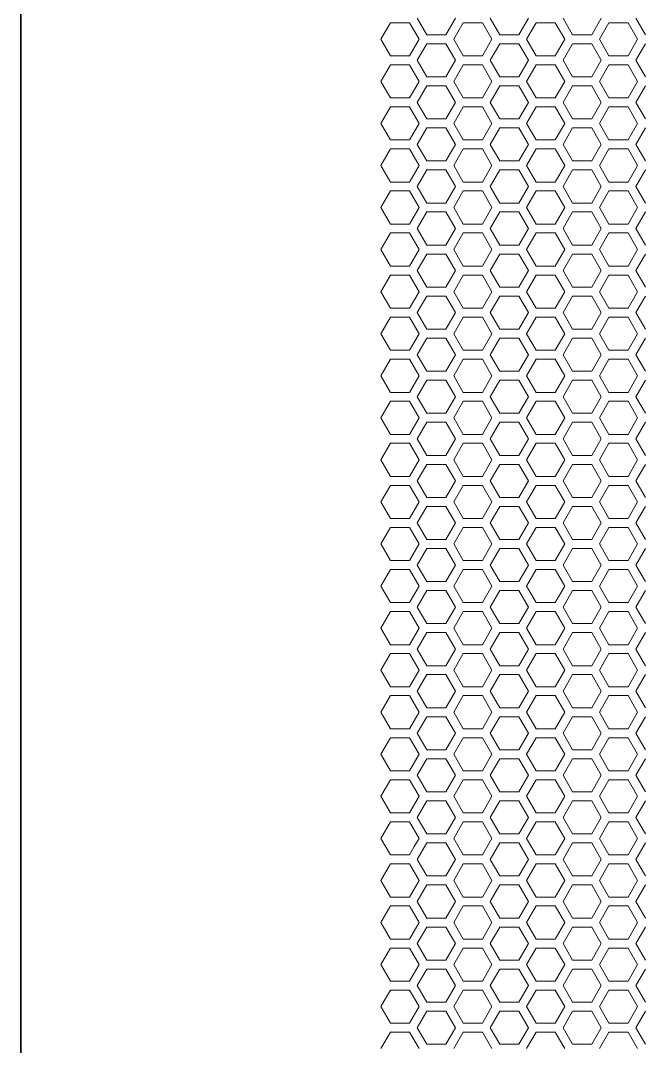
# Model space of a CAD drawing. Header units: millimetres. Extents: x 0 to 140, y -17 to 195.
# Drawn here: x 0 to 8.84, y 151.4 to 166.01 of the extents above; entities that cross this region are included whole.
import ezdxf

# ---------------------------------------------------------------- set-up
doc = ezdxf.new("R2010")
doc.units = ezdxf.units.MM
doc.layers.add('4203-42785_1_0', color=7, linetype='Continuous')

# ---------------------------------------------------------------- blocks, each defined once
blk = doc.blocks.new('a')
at = {"layer": '4203-42785_1_0', "color": 0, "linetype": 'ByBlock', "lineweight": 9}
for p, q in [((1506.926, 474.192), (1506.819, 474.008)), ((1507.14, 474.192), (1506.926, 474.192)), ((1507.246, 474.008), (1507.14, 474.192)), ((1507.226, 474.242), (1507.333, 474.058)), ((1507.546, 474.058), (1507.653, 474.242)), ((1507.739, 474.192), (1507.633, 474.008)), ((1507.953, 474.192), (1507.739, 474.192)), ((1508.06, 474.008), (1507.953, 474.192)), ((1508.039, 474.242), (1508.146, 474.058)), ((1508.36, 474.058), (1508.466, 474.242)), ((1508.553, 474.192), (1508.446, 474.008)), ((1508.766, 474.192), (1508.553, 474.192)), ((1508.873, 474.008), (1508.766, 474.192)), ((1508.853, 474.242), (1508.959, 474.058)), ((1509.173, 474.058), (1509.28, 474.242)), ((1509.366, 474.192), (1509.259, 474.008)), ((1509.579, 474.192), (1509.366, 474.192)), ((1509.686, 474.008), (1509.579, 474.192)), ((1509.666, 474.242), (1509.773, 474.058)), ((1506.819, 474.008), (1506.926, 473.823)), ((1507.14, 473.823), (1507.246, 474.008)), ((1507.333, 474.058), (1507.546, 474.058)), ((1507.633, 474.008), (1507.739, 473.823)), ((1507.953, 473.823), (1508.06, 474.008)), ((1508.146, 474.058), (1508.36, 474.058)), ((1508.446, 474.008), (1508.553, 473.823)), ((1508.766, 473.823), (1508.873, 474.008)), ((1508.959, 474.058), (1509.173, 474.058)), ((1509.259, 474.008), (1509.366, 473.823)), ((1509.579, 473.823), (1509.686, 474.008)), ((1507.333, 473.958), (1507.226, 473.773)), ((1507.546, 473.958), (1507.333, 473.958)), ((1507.653, 473.773), (1507.546, 473.958)), ((1508.146, 473.958), (1508.039, 473.773)), ((1508.36, 473.958), (1508.146, 473.958)), ((1508.466, 473.773), (1508.36, 473.958)), ((1508.959, 473.958), (1508.853, 473.773)), ((1509.173, 473.958), (1508.959, 473.958)), ((1509.28, 473.773), (1509.173, 473.958)), ((1509.773, 473.958), (1509.666, 473.773)), ((1506.926, 473.823), (1507.14, 473.823)), ((1507.226, 473.773), (1507.333, 473.588)), ((1507.546, 473.588), (1507.653, 473.773)), ((1507.739, 473.823), (1507.953, 473.823)), ((1508.039, 473.773), (1508.146, 473.588)), ((1508.36, 473.588), (1508.466, 473.773)), ((1508.553, 473.823), (1508.766, 473.823)), ((1508.853, 473.773), (1508.959, 473.588)), ((1509.173, 473.588), (1509.28, 473.773)), ((1509.366, 473.823), (1509.579, 473.823)), ((1509.666, 473.773), (1509.773, 473.588)), ((1506.926, 473.723), (1506.819, 473.538)), ((1507.14, 473.723), (1506.926, 473.723)), ((1507.246, 473.538), (1507.14, 473.723)), ((1507.739, 473.723), (1507.633, 473.538)), ((1507.953, 473.723), (1507.739, 473.723)), ((1508.06, 473.538), (1507.953, 473.723)), ((1508.553, 473.723), (1508.446, 473.538)), ((1508.766, 473.723), (1508.553, 473.723)), ((1508.873, 473.538), (1508.766, 473.723)), ((1509.366, 473.723), (1509.259, 473.538)), ((1509.579, 473.723), (1509.366, 473.723)), ((1509.686, 473.538), (1509.579, 473.723)), ((1506.819, 473.538), (1506.926, 473.353)), ((1507.14, 473.353), (1507.246, 473.538)), ((1507.333, 473.588), (1507.546, 473.588)), ((1507.633, 473.538), (1507.739, 473.353)), ((1507.953, 473.353), (1508.06, 473.538)), ((1508.146, 473.588), (1508.36, 473.588)), ((1508.446, 473.538), (1508.553, 473.353)), ((1508.766, 473.353), (1508.873, 473.538)), ((1508.959, 473.588), (1509.173, 473.588)), ((1509.259, 473.538), (1509.366, 473.353)), ((1509.579, 473.353), (1509.686, 473.538)), ((1507.333, 473.488), (1507.226, 473.303)), ((1507.546, 473.488), (1507.333, 473.488)), ((1507.653, 473.303), (1507.546, 473.488)), ((1508.146, 473.488), (1508.039, 473.303)), ((1508.36, 473.488), (1508.146, 473.488)), ((1508.466, 473.303), (1508.36, 473.488)), ((1508.959, 473.488), (1508.853, 473.303)), ((1509.173, 473.488), (1508.959, 473.488)), ((1509.28, 473.303), (1509.173, 473.488)), ((1509.773, 473.488), (1509.666, 473.303)), ((1506.926, 473.353), (1507.14, 473.353)), ((1507.226, 473.303), (1507.333, 473.118)), ((1507.546, 473.118), (1507.653, 473.303)), ((1507.739, 473.353), (1507.953, 473.353)), ((1508.039, 473.303), (1508.146, 473.118)), ((1508.36, 473.118), (1508.466, 473.303)), ((1508.553, 473.353), (1508.766, 473.353)), ((1508.853, 473.303), (1508.959, 473.118)), ((1509.173, 473.118), (1509.28, 473.303)), ((1509.366, 473.353), (1509.579, 473.353)), ((1509.666, 473.303), (1509.773, 473.118)), ((1506.926, 473.253), (1506.819, 473.069)), ((1507.14, 473.253), (1506.926, 473.253)), ((1507.246, 473.069), (1507.14, 473.253)), ((1507.739, 473.253), (1507.633, 473.069)), ((1507.953, 473.253), (1507.739, 473.253)), ((1508.06, 473.069), (1507.953, 473.253)), ((1508.553, 473.253), (1508.446, 473.069)), ((1508.766, 473.253), (1508.553, 473.253)), ((1508.873, 473.069), (1508.766, 473.253)), ((1509.366, 473.253), (1509.259, 473.069)), ((1509.579, 473.253), (1509.366, 473.253)), ((1509.686, 473.069), (1509.579, 473.253)), ((1506.819, 473.069), (1506.926, 472.884)), ((1507.14, 472.884), (1507.246, 473.069)), ((1507.333, 473.118), (1507.546, 473.118)), ((1507.633, 473.069), (1507.739, 472.884)), ((1507.953, 472.884), (1508.06, 473.069)), ((1508.146, 473.118), (1508.36, 473.118)), ((1508.446, 473.069), (1508.553, 472.884)), ((1508.766, 472.884), (1508.873, 473.069)), ((1508.959, 473.118), (1509.173, 473.118)), ((1509.259, 473.069), (1509.366, 472.884)), ((1509.579, 472.884), (1509.686, 473.069)), ((1507.333, 473.019), (1507.226, 472.834)), ((1507.546, 473.019), (1507.333, 473.019)), ((1507.653, 472.834), (1507.546, 473.019)), ((1508.146, 473.019), (1508.039, 472.834)), ((1508.36, 473.019), (1508.146, 473.019)), ((1508.466, 472.834), (1508.36, 473.019)), ((1508.959, 473.019), (1508.853, 472.834)), ((1509.173, 473.019), (1508.959, 473.019)), ((1509.28, 472.834), (1509.173, 473.019)), ((1509.773, 473.019), (1509.666, 472.834)), ((1506.926, 472.884), (1507.14, 472.884)), ((1507.226, 472.834), (1507.333, 472.649)), ((1507.546, 472.649), (1507.653, 472.834)), ((1507.739, 472.884), (1507.953, 472.884)), ((1508.039, 472.834), (1508.146, 472.649)), ((1508.36, 472.649), (1508.466, 472.834)), ((1508.553, 472.884), (1508.766, 472.884)), ((1508.853, 472.834), (1508.959, 472.649)), ((1509.173, 472.649), (1509.28, 472.834)), ((1509.366, 472.884), (1509.579, 472.884)), ((1509.666, 472.834), (1509.773, 472.649)), ((1506.926, 472.784), (1506.819, 472.599)), ((1507.14, 472.784), (1506.926, 472.784)), ((1507.246, 472.599), (1507.14, 472.784)), ((1507.739, 472.784), (1507.633, 472.599)), ((1507.953, 472.784), (1507.739, 472.784)), ((1508.06, 472.599), (1507.953, 472.784)), ((1508.553, 472.784), (1508.446, 472.599)), ((1508.766, 472.784), (1508.553, 472.784)), ((1508.873, 472.599), (1508.766, 472.784)), ((1509.366, 472.784), (1509.259, 472.599)), ((1509.579, 472.784), (1509.366, 472.784)), ((1509.686, 472.599), (1509.579, 472.784)), ((1506.819, 472.599), (1506.926, 472.414)), ((1507.14, 472.414), (1507.246, 472.599)), ((1507.333, 472.649), (1507.546, 472.649)), ((1507.633, 472.599), (1507.739, 472.414)), ((1507.953, 472.414), (1508.06, 472.599)), ((1508.146, 472.649), (1508.36, 472.649)), ((1508.446, 472.599), (1508.553, 472.414)), ((1508.766, 472.414), (1508.873, 472.599)), ((1508.959, 472.649), (1509.173, 472.649)), ((1509.259, 472.599), (1509.366, 472.414)), ((1509.579, 472.414), (1509.686, 472.599)), ((1507.333, 472.549), (1507.226, 472.364)), ((1507.546, 472.549), (1507.333, 472.549)), ((1507.653, 472.364), (1507.546, 472.549)), ((1508.146, 472.549), (1508.039, 472.364)), ((1508.36, 472.549), (1508.146, 472.549)), ((1508.466, 472.364), (1508.36, 472.549)), ((1508.959, 472.549), (1508.853, 472.364)), ((1509.173, 472.549), (1508.959, 472.549)), ((1509.28, 472.364), (1509.173, 472.549)), ((1509.773, 472.549), (1509.666, 472.364)), ((1506.926, 472.414), (1507.14, 472.414)), ((1507.226, 472.364), (1507.333, 472.179)), ((1507.546, 472.179), (1507.653, 472.364)), ((1507.739, 472.414), (1507.953, 472.414)), ((1508.039, 472.364), (1508.146, 472.179)), ((1508.36, 472.179), (1508.466, 472.364)), ((1508.553, 472.414), (1508.766, 472.414)), ((1508.853, 472.364), (1508.959, 472.179)), ((1509.173, 472.179), (1509.28, 472.364)), ((1509.366, 472.414), (1509.579, 472.414)), ((1509.666, 472.364), (1509.773, 472.179)), ((1506.926, 472.314), (1506.819, 472.129)), ((1507.14, 472.314), (1506.926, 472.314)), ((1507.246, 472.129), (1507.14, 472.314)), ((1507.739, 472.314), (1507.633, 472.129)), ((1507.953, 472.314), (1507.739, 472.314)), ((1508.06, 472.129), (1507.953, 472.314)), ((1508.553, 472.314), (1508.446, 472.129)), ((1508.766, 472.314), (1508.553, 472.314)), ((1508.873, 472.129), (1508.766, 472.314)), ((1509.366, 472.314), (1509.259, 472.129)), ((1509.579, 472.314), (1509.366, 472.314)), ((1509.686, 472.129), (1509.579, 472.314)), ((1507.333, 472.179), (1507.546, 472.179)), ((1508.146, 472.179), (1508.36, 472.179)), ((1508.959, 472.179), (1509.173, 472.179)), ((1506.819, 472.129), (1506.926, 471.945)), ((1507.14, 471.945), (1507.246, 472.129)), ((1507.333, 472.08), (1507.226, 471.895)), ((1507.546, 472.08), (1507.333, 472.08)), ((1507.653, 471.895), (1507.546, 472.08)), ((1507.633, 472.129), (1507.739, 471.945)), ((1507.953, 471.945), (1508.06, 472.129)), ((1508.146, 472.08), (1508.039, 471.895)), ((1508.36, 472.08), (1508.146, 472.08)), ((1508.466, 471.895), (1508.36, 472.08)), ((1508.446, 472.129), (1508.553, 471.945)), ((1508.766, 471.945), (1508.873, 472.129)), ((1508.959, 472.08), (1508.853, 471.895)), ((1509.173, 472.08), (1508.959, 472.08)), ((1509.28, 471.895), (1509.173, 472.08)), ((1509.259, 472.129), (1509.366, 471.945)), ((1509.579, 471.945), (1509.686, 472.129)), ((1509.773, 472.08), (1509.666, 471.895)), ((1506.926, 471.945), (1507.14, 471.945)), ((1507.739, 471.945), (1507.953, 471.945)), ((1508.553, 471.945), (1508.766, 471.945)), ((1509.366, 471.945), (1509.579, 471.945)), ((1506.926, 471.845), (1506.819, 471.66)), ((1507.14, 471.845), (1506.926, 471.845)), ((1507.246, 471.66), (1507.14, 471.845)), ((1507.226, 471.895), (1507.333, 471.71)), ((1507.546, 471.71), (1507.653, 471.895)), ((1507.739, 471.845), (1507.633, 471.66)), ((1507.953, 471.845), (1507.739, 471.845)), ((1508.06, 471.66), (1507.953, 471.845)), ((1508.039, 471.895), (1508.146, 471.71)), ((1508.36, 471.71), (1508.466, 471.895)), ((1508.553, 471.845), (1508.446, 471.66)), ((1508.766, 471.845), (1508.553, 471.845)), ((1508.873, 471.66), (1508.766, 471.845)), ((1508.853, 471.895), (1508.959, 471.71)), ((1509.173, 471.71), (1509.28, 471.895)), ((1509.366, 471.845), (1509.259, 471.66)), ((1509.579, 471.845), (1509.366, 471.845)), ((1509.686, 471.66), (1509.579, 471.845)), ((1509.666, 471.895), (1509.773, 471.71)), ((1507.333, 471.71), (1507.546, 471.71)), ((1508.146, 471.71), (1508.36, 471.71)), ((1508.959, 471.71), (1509.173, 471.71)), ((1506.819, 471.66), (1506.926, 471.475)), ((1507.14, 471.475), (1507.246, 471.66)), ((1507.333, 471.61), (1507.226, 471.425)), ((1507.546, 471.61), (1507.333, 471.61)), ((1507.653, 471.425), (1507.546, 471.61)), ((1507.633, 471.66), (1507.739, 471.475)), ((1507.953, 471.475), (1508.06, 471.66)), ((1508.146, 471.61), (1508.039, 471.425)), ((1508.36, 471.61), (1508.146, 471.61)), ((1508.466, 471.425), (1508.36, 471.61)), ((1508.446, 471.66), (1508.553, 471.475)), ((1508.766, 471.475), (1508.873, 471.66)), ((1508.959, 471.61), (1508.853, 471.425)), ((1509.173, 471.61), (1508.959, 471.61)), ((1509.28, 471.425), (1509.173, 471.61)), ((1509.259, 471.66), (1509.366, 471.475)), ((1509.579, 471.475), (1509.686, 471.66)), ((1509.773, 471.61), (1509.666, 471.425)), ((1506.926, 471.475), (1507.14, 471.475)), ((1507.739, 471.475), (1507.953, 471.475)), ((1508.553, 471.475), (1508.766, 471.475)), ((1509.366, 471.475), (1509.579, 471.475)), ((1506.926, 471.375), (1506.819, 471.19)), ((1507.14, 471.375), (1506.926, 471.375)), ((1507.246, 471.19), (1507.14, 471.375)), ((1507.226, 471.425), (1507.333, 471.24)), ((1507.546, 471.24), (1507.653, 471.425)), ((1507.739, 471.375), (1507.633, 471.19)), ((1507.953, 471.375), (1507.739, 471.375)), ((1508.06, 471.19), (1507.953, 471.375)), ((1508.039, 471.425), (1508.146, 471.24)), ((1508.36, 471.24), (1508.466, 471.425)), ((1508.553, 471.375), (1508.446, 471.19)), ((1508.766, 471.375), (1508.553, 471.375)), ((1508.873, 471.19), (1508.766, 471.375)), ((1508.853, 471.425), (1508.959, 471.24)), ((1509.173, 471.24), (1509.28, 471.425)), ((1509.366, 471.375), (1509.259, 471.19)), ((1509.579, 471.375), (1509.366, 471.375)), ((1509.686, 471.19), (1509.579, 471.375)), ((1509.666, 471.425), (1509.773, 471.24)), ((1507.333, 471.24), (1507.546, 471.24)), ((1508.146, 471.24), (1508.36, 471.24)), ((1508.959, 471.24), (1509.173, 471.24)), ((1506.819, 471.19), (1506.926, 471.005)), ((1507.14, 471.005), (1507.246, 471.19)), ((1507.333, 471.14), (1507.226, 470.956)), ((1507.546, 471.14), (1507.333, 471.14)), ((1507.653, 470.956), (1507.546, 471.14)), ((1507.633, 471.19), (1507.739, 471.005)), ((1507.953, 471.005), (1508.06, 471.19)), ((1508.146, 471.14), (1508.039, 470.956)), ((1508.36, 471.14), (1508.146, 471.14)), ((1508.466, 470.956), (1508.36, 471.14)), ((1508.446, 471.19), (1508.553, 471.005)), ((1508.766, 471.005), (1508.873, 471.19)), ((1508.959, 471.14), (1508.853, 470.956)), ((1509.173, 471.14), (1508.959, 471.14)), ((1509.28, 470.956), (1509.173, 471.14)), ((1509.259, 471.19), (1509.366, 471.005)), ((1509.579, 471.005), (1509.686, 471.19)), ((1509.773, 471.14), (1509.666, 470.956)), ((1506.926, 471.005), (1507.14, 471.005)), ((1507.739, 471.005), (1507.953, 471.005)), ((1508.553, 471.005), (1508.766, 471.005)), ((1509.366, 471.005), (1509.579, 471.005)), ((1506.926, 470.906), (1506.819, 470.721)), ((1507.14, 470.906), (1506.926, 470.906)), ((1507.246, 470.721), (1507.14, 470.906)), ((1507.226, 470.956), (1507.333, 470.771)), ((1507.546, 470.771), (1507.653, 470.956)), ((1507.739, 470.906), (1507.633, 470.721)), ((1507.953, 470.906), (1507.739, 470.906)), ((1508.06, 470.721), (1507.953, 470.906)), ((1508.039, 470.956), (1508.146, 470.771)), ((1508.36, 470.771), (1508.466, 470.956)), ((1508.553, 470.906), (1508.446, 470.721)), ((1508.766, 470.906), (1508.553, 470.906)), ((1508.873, 470.721), (1508.766, 470.906)), ((1508.853, 470.956), (1508.959, 470.771)), ((1509.173, 470.771), (1509.28, 470.956)), ((1509.366, 470.906), (1509.259, 470.721)), ((1509.579, 470.906), (1509.366, 470.906)), ((1509.686, 470.721), (1509.579, 470.906)), ((1509.666, 470.956), (1509.773, 470.771)), ((1507.333, 470.771), (1507.546, 470.771)), ((1508.146, 470.771), (1508.36, 470.771)), ((1508.959, 470.771), (1509.173, 470.771)), ((1506.819, 470.721), (1506.926, 470.536)), ((1507.14, 470.536), (1507.246, 470.721)), ((1507.333, 470.671), (1507.226, 470.486)), ((1507.546, 470.671), (1507.333, 470.671)), ((1507.653, 470.486), (1507.546, 470.671)), ((1507.633, 470.721), (1507.739, 470.536)), ((1507.953, 470.536), (1508.06, 470.721)), ((1508.146, 470.671), (1508.039, 470.486)), ((1508.36, 470.671), (1508.146, 470.671)), ((1508.466, 470.486), (1508.36, 470.671)), ((1508.446, 470.721), (1508.553, 470.536)), ((1508.766, 470.536), (1508.873, 470.721)), ((1508.959, 470.671), (1508.853, 470.486)), ((1509.173, 470.671), (1508.959, 470.671)), ((1509.28, 470.486), (1509.173, 470.671)), ((1509.259, 470.721), (1509.366, 470.536)), ((1509.579, 470.536), (1509.686, 470.721)), ((1509.773, 470.671), (1509.666, 470.486)), ((1506.926, 470.536), (1507.14, 470.536)), ((1507.739, 470.536), (1507.953, 470.536)), ((1508.553, 470.536), (1508.766, 470.536)), ((1509.366, 470.536), (1509.579, 470.536)), ((1506.926, 470.436), (1506.819, 470.251)), ((1507.14, 470.436), (1506.926, 470.436)), ((1507.246, 470.251), (1507.14, 470.436)), ((1507.226, 470.486), (1507.333, 470.301)), ((1507.546, 470.301), (1507.653, 470.486)), ((1507.739, 470.436), (1507.633, 470.251)), ((1507.953, 470.436), (1507.739, 470.436)), ((1508.06, 470.251), (1507.953, 470.436)), ((1508.039, 470.486), (1508.146, 470.301)), ((1508.36, 470.301), (1508.466, 470.486)), ((1508.553, 470.436), (1508.446, 470.251)), ((1508.766, 470.436), (1508.553, 470.436)), ((1508.873, 470.251), (1508.766, 470.436)), ((1508.853, 470.486), (1508.959, 470.301)), ((1509.173, 470.301), (1509.28, 470.486)), ((1509.366, 470.436), (1509.259, 470.251)), ((1509.579, 470.436), (1509.366, 470.436)), ((1509.686, 470.251), (1509.579, 470.436)), ((1509.666, 470.486), (1509.773, 470.301)), ((1507.333, 470.301), (1507.546, 470.301)), ((1508.146, 470.301), (1508.36, 470.301)), ((1508.959, 470.301), (1509.173, 470.301)), ((1506.819, 470.251), (1506.926, 470.066)), ((1507.14, 470.066), (1507.246, 470.251)), ((1507.333, 470.201), (1507.226, 470.016)), ((1507.546, 470.201), (1507.333, 470.201)), ((1507.653, 470.016), (1507.546, 470.201)), ((1507.633, 470.251), (1507.739, 470.066)), ((1507.953, 470.066), (1508.06, 470.251)), ((1508.146, 470.201), (1508.039, 470.016)), ((1508.36, 470.201), (1508.146, 470.201)), ((1508.466, 470.016), (1508.36, 470.201)), ((1508.446, 470.251), (1508.553, 470.066)), ((1508.766, 470.066), (1508.873, 470.251)), ((1508.959, 470.201), (1508.853, 470.016)), ((1509.173, 470.201), (1508.959, 470.201)), ((1509.28, 470.016), (1509.173, 470.201)), ((1509.259, 470.251), (1509.366, 470.066)), ((1509.579, 470.066), (1509.686, 470.251)), ((1509.773, 470.201), (1509.666, 470.016)), ((1506.926, 469.967), (1506.819, 469.782)), ((1506.926, 470.066), (1507.14, 470.066)), ((1507.14, 469.967), (1506.926, 469.967)), ((1507.246, 469.782), (1507.14, 469.967)), ((1507.226, 470.016), (1507.333, 469.832)), ((1507.546, 469.832), (1507.653, 470.016)), ((1507.739, 469.967), (1507.633, 469.782)), ((1507.739, 470.066), (1507.953, 470.066)), ((1507.953, 469.967), (1507.739, 469.967)), ((1508.06, 469.782), (1507.953, 469.967)), ((1508.039, 470.016), (1508.146, 469.832)), ((1508.36, 469.832), (1508.466, 470.016)), ((1508.553, 469.967), (1508.446, 469.782)), ((1508.553, 470.066), (1508.766, 470.066)), ((1508.766, 469.967), (1508.553, 469.967)), ((1508.873, 469.782), (1508.766, 469.967)), ((1508.853, 470.016), (1508.959, 469.832)), ((1509.173, 469.832), (1509.28, 470.016)), ((1509.366, 469.967), (1509.259, 469.782)), ((1509.366, 470.066), (1509.579, 470.066)), ((1509.579, 469.967), (1509.366, 469.967)), ((1509.686, 469.782), (1509.579, 469.967)), ((1509.666, 470.016), (1509.773, 469.832)), ((1506.819, 469.782), (1506.926, 469.597)), ((1507.14, 469.597), (1507.246, 469.782)), ((1507.333, 469.732), (1507.226, 469.547)), ((1507.333, 469.832), (1507.546, 469.832)), ((1507.546, 469.732), (1507.333, 469.732)), ((1507.653, 469.547), (1507.546, 469.732)), ((1507.633, 469.782), (1507.739, 469.597)), ((1507.953, 469.597), (1508.06, 469.782)), ((1508.146, 469.732), (1508.039, 469.547)), ((1508.146, 469.832), (1508.36, 469.832)), ((1508.36, 469.732), (1508.146, 469.732)), ((1508.466, 469.547), (1508.36, 469.732)), ((1508.446, 469.782), (1508.553, 469.597)), ((1508.766, 469.597), (1508.873, 469.782)), ((1508.959, 469.732), (1508.853, 469.547)), ((1508.959, 469.832), (1509.173, 469.832)), ((1509.173, 469.732), (1508.959, 469.732)), ((1509.28, 469.547), (1509.173, 469.732)), ((1509.259, 469.782), (1509.366, 469.597)), ((1509.579, 469.597), (1509.686, 469.782)), ((1509.773, 469.732), (1509.666, 469.547)), ((1506.926, 469.497), (1506.819, 469.312)), ((1506.926, 469.597), (1507.14, 469.597)), ((1507.14, 469.497), (1506.926, 469.497)), ((1507.246, 469.312), (1507.14, 469.497)), ((1507.226, 469.547), (1507.333, 469.362)), ((1507.546, 469.362), (1507.653, 469.547)), ((1507.739, 469.497), (1507.633, 469.312)), ((1507.739, 469.597), (1507.953, 469.597)), ((1507.953, 469.497), (1507.739, 469.497)), ((1508.06, 469.312), (1507.953, 469.497)), ((1508.039, 469.547), (1508.146, 469.362)), ((1508.36, 469.362), (1508.466, 469.547)), ((1508.553, 469.497), (1508.446, 469.312)), ((1508.553, 469.597), (1508.766, 469.597)), ((1508.766, 469.497), (1508.553, 469.497)), ((1508.873, 469.312), (1508.766, 469.497)), ((1508.853, 469.547), (1508.959, 469.362)), ((1509.173, 469.362), (1509.28, 469.547)), ((1509.366, 469.497), (1509.259, 469.312)), ((1509.366, 469.597), (1509.579, 469.597)), ((1509.579, 469.497), (1509.366, 469.497)), ((1509.686, 469.312), (1509.579, 469.497)), ((1509.666, 469.547), (1509.773, 469.362)), ((1506.819, 469.312), (1506.926, 469.127)), ((1507.14, 469.127), (1507.246, 469.312)), ((1507.333, 469.362), (1507.546, 469.362)), ((1507.633, 469.312), (1507.739, 469.127)), ((1507.953, 469.127), (1508.06, 469.312)), ((1508.146, 469.362), (1508.36, 469.362)), ((1508.446, 469.312), (1508.553, 469.127)), ((1508.766, 469.127), (1508.873, 469.312)), ((1508.959, 469.362), (1509.173, 469.362)), ((1509.259, 469.312), (1509.366, 469.127)), ((1509.579, 469.127), (1509.686, 469.312)), ((1507.333, 469.262), (1507.226, 469.077)), ((1507.546, 469.262), (1507.333, 469.262)), ((1507.653, 469.077), (1507.546, 469.262)), ((1508.146, 469.262), (1508.039, 469.077)), ((1508.36, 469.262), (1508.146, 469.262)), ((1508.466, 469.077), (1508.36, 469.262)), ((1508.959, 469.262), (1508.853, 469.077)), ((1509.173, 469.262), (1508.959, 469.262)), ((1509.28, 469.077), (1509.173, 469.262)), ((1509.773, 469.262), (1509.666, 469.077)), ((1506.926, 469.127), (1507.14, 469.127)), ((1507.226, 469.077), (1507.333, 468.893)), ((1507.546, 468.893), (1507.653, 469.077)), ((1507.739, 469.127), (1507.953, 469.127)), ((1508.039, 469.077), (1508.146, 468.893)), ((1508.36, 468.893), (1508.466, 469.077)), ((1508.553, 469.127), (1508.766, 469.127)), ((1508.853, 469.077), (1508.959, 468.893)), ((1509.173, 468.893), (1509.28, 469.077)), ((1509.366, 469.127), (1509.579, 469.127)), ((1509.666, 469.077), (1509.773, 468.893)), ((1506.926, 469.027), (1506.819, 468.843)), ((1507.14, 469.027), (1506.926, 469.027)), ((1507.246, 468.843), (1507.14, 469.027)), ((1507.739, 469.027), (1507.633, 468.843)), ((1507.953, 469.027), (1507.739, 469.027)), ((1508.06, 468.843), (1507.953, 469.027)), ((1508.553, 469.027), (1508.446, 468.843)), ((1508.766, 469.027), (1508.553, 469.027)), ((1508.873, 468.843), (1508.766, 469.027)), ((1509.366, 469.027), (1509.259, 468.843)), ((1509.579, 469.027), (1509.366, 469.027)), ((1509.686, 468.843), (1509.579, 469.027)), ((1506.819, 468.843), (1506.926, 468.658)), ((1507.14, 468.658), (1507.246, 468.843)), ((1507.333, 468.893), (1507.546, 468.893)), ((1507.633, 468.843), (1507.739, 468.658)), ((1507.953, 468.658), (1508.06, 468.843)), ((1508.146, 468.893), (1508.36, 468.893)), ((1508.446, 468.843), (1508.553, 468.658)), ((1508.766, 468.658), (1508.873, 468.843)), ((1508.959, 468.893), (1509.173, 468.893)), ((1509.259, 468.843), (1509.366, 468.658)), ((1509.579, 468.658), (1509.686, 468.843)), ((1507.333, 468.793), (1507.226, 468.608)), ((1507.546, 468.793), (1507.333, 468.793)), ((1507.653, 468.608), (1507.546, 468.793)), ((1508.146, 468.793), (1508.039, 468.608)), ((1508.36, 468.793), (1508.146, 468.793)), ((1508.466, 468.608), (1508.36, 468.793)), ((1508.959, 468.793), (1508.853, 468.608)), ((1509.173, 468.793), (1508.959, 468.793)), ((1509.28, 468.608), (1509.173, 468.793)), ((1509.773, 468.793), (1509.666, 468.608)), ((1506.926, 468.658), (1507.14, 468.658)), ((1507.226, 468.608), (1507.333, 468.423)), ((1507.546, 468.423), (1507.653, 468.608)), ((1507.739, 468.658), (1507.953, 468.658)), ((1508.039, 468.608), (1508.146, 468.423)), ((1508.36, 468.423), (1508.466, 468.608)), ((1508.553, 468.658), (1508.766, 468.658)), ((1508.853, 468.608), (1508.959, 468.423)), ((1509.173, 468.423), (1509.28, 468.608)), ((1509.366, 468.658), (1509.579, 468.658)), ((1509.666, 468.608), (1509.773, 468.423)), ((1506.926, 468.558), (1506.819, 468.373)), ((1507.14, 468.558), (1506.926, 468.558)), ((1507.246, 468.373), (1507.14, 468.558)), ((1507.739, 468.558), (1507.633, 468.373)), ((1507.953, 468.558), (1507.739, 468.558)), ((1508.06, 468.373), (1507.953, 468.558)), ((1508.553, 468.558), (1508.446, 468.373)), ((1508.766, 468.558), (1508.553, 468.558)), ((1508.873, 468.373), (1508.766, 468.558)), ((1509.366, 468.558), (1509.259, 468.373)), ((1509.579, 468.558), (1509.366, 468.558)), ((1509.686, 468.373), (1509.579, 468.558)), ((1506.819, 468.373), (1506.926, 468.188)), ((1507.14, 468.188), (1507.246, 468.373)), ((1507.333, 468.423), (1507.546, 468.423)), ((1507.633, 468.373), (1507.739, 468.188)), ((1507.953, 468.188), (1508.06, 468.373)), ((1508.146, 468.423), (1508.36, 468.423)), ((1508.446, 468.373), (1508.553, 468.188)), ((1508.766, 468.188), (1508.873, 468.373)), ((1508.959, 468.423), (1509.173, 468.423)), ((1509.259, 468.373), (1509.366, 468.188)), ((1509.579, 468.188), (1509.686, 468.373)), ((1507.333, 468.323), (1507.226, 468.138)), ((1507.546, 468.323), (1507.333, 468.323)), ((1507.653, 468.138), (1507.546, 468.323)), ((1508.146, 468.323), (1508.039, 468.138)), ((1508.36, 468.323), (1508.146, 468.323)), ((1508.466, 468.138), (1508.36, 468.323)), ((1508.959, 468.323), (1508.853, 468.138)), ((1509.173, 468.323), (1508.959, 468.323)), ((1509.28, 468.138), (1509.173, 468.323)), ((1509.773, 468.323), (1509.666, 468.138)), ((1506.926, 468.188), (1507.14, 468.188)), ((1507.226, 468.138), (1507.333, 467.953)), ((1507.546, 467.953), (1507.653, 468.138)), ((1507.739, 468.188), (1507.953, 468.188)), ((1508.039, 468.138), (1508.146, 467.953)), ((1508.36, 467.953), (1508.466, 468.138)), ((1508.553, 468.188), (1508.766, 468.188)), ((1508.853, 468.138), (1508.959, 467.953)), ((1509.173, 467.953), (1509.28, 468.138)), ((1509.366, 468.188), (1509.579, 468.188)), ((1509.666, 468.138), (1509.773, 467.953)), ((1506.926, 468.088), (1506.819, 467.904)), ((1507.14, 468.088), (1506.926, 468.088)), ((1507.246, 467.904), (1507.14, 468.088)), ((1507.739, 468.088), (1507.633, 467.904)), ((1507.953, 468.088), (1507.739, 468.088)), ((1508.06, 467.904), (1507.953, 468.088)), ((1508.553, 468.088), (1508.446, 467.904)), ((1508.766, 468.088), (1508.553, 468.088)), ((1508.873, 467.904), (1508.766, 468.088)), ((1509.366, 468.088), (1509.259, 467.904)), ((1509.579, 468.088), (1509.366, 468.088)), ((1509.686, 467.904), (1509.579, 468.088)), ((1506.819, 467.904), (1506.926, 467.719)), ((1507.14, 467.719), (1507.246, 467.904)), ((1507.333, 467.953), (1507.546, 467.953)), ((1507.633, 467.904), (1507.739, 467.719)), ((1507.953, 467.719), (1508.06, 467.904)), ((1508.146, 467.953), (1508.36, 467.953)), ((1508.446, 467.904), (1508.553, 467.719)), ((1508.766, 467.719), (1508.873, 467.904)), ((1508.959, 467.953), (1509.173, 467.953)), ((1509.259, 467.904), (1509.366, 467.719)), ((1509.579, 467.719), (1509.686, 467.904)), ((1507.333, 467.854), (1507.226, 467.669)), ((1507.546, 467.854), (1507.333, 467.854)), ((1507.653, 467.669), (1507.546, 467.854)), ((1508.146, 467.854), (1508.039, 467.669)), ((1508.36, 467.854), (1508.146, 467.854)), ((1508.466, 467.669), (1508.36, 467.854)), ((1508.959, 467.854), (1508.853, 467.669)), ((1509.173, 467.854), (1508.959, 467.854)), ((1509.28, 467.669), (1509.173, 467.854)), ((1509.773, 467.854), (1509.666, 467.669)), ((1506.926, 467.719), (1507.14, 467.719)), ((1507.226, 467.669), (1507.333, 467.484)), ((1507.546, 467.484), (1507.653, 467.669)), ((1507.739, 467.719), (1507.953, 467.719)), ((1508.039, 467.669), (1508.146, 467.484)), ((1508.36, 467.484), (1508.466, 467.669)), ((1508.553, 467.719), (1508.766, 467.719)), ((1508.853, 467.669), (1508.959, 467.484)), ((1509.173, 467.484), (1509.28, 467.669)), ((1509.366, 467.719), (1509.579, 467.719)), ((1509.666, 467.669), (1509.773, 467.484)), ((1506.926, 467.619), (1506.819, 467.434)), ((1507.14, 467.619), (1506.926, 467.619)), ((1507.246, 467.434), (1507.14, 467.619)), ((1507.739, 467.619), (1507.633, 467.434)), ((1507.953, 467.619), (1507.739, 467.619)), ((1508.06, 467.434), (1507.953, 467.619)), ((1508.553, 467.619), (1508.446, 467.434)), ((1508.766, 467.619), (1508.553, 467.619)), ((1508.873, 467.434), (1508.766, 467.619)), ((1509.366, 467.619), (1509.259, 467.434)), ((1509.579, 467.619), (1509.366, 467.619)), ((1509.686, 467.434), (1509.579, 467.619)), ((1507.333, 467.484), (1507.546, 467.484)), ((1508.146, 467.484), (1508.36, 467.484)), ((1508.959, 467.484), (1509.173, 467.484)), ((1506.819, 467.434), (1506.926, 467.249)), ((1507.14, 467.249), (1507.246, 467.434)), ((1507.333, 467.384), (1507.226, 467.199)), ((1507.546, 467.384), (1507.333, 467.384)), ((1507.653, 467.199), (1507.546, 467.384)), ((1507.633, 467.434), (1507.739, 467.249)), ((1507.953, 467.249), (1508.06, 467.434)), ((1508.146, 467.384), (1508.039, 467.199)), ((1508.36, 467.384), (1508.146, 467.384)), ((1508.466, 467.199), (1508.36, 467.384)), ((1508.446, 467.434), (1508.553, 467.249)), ((1508.766, 467.249), (1508.873, 467.434)), ((1508.959, 467.384), (1508.853, 467.199)), ((1509.173, 467.384), (1508.959, 467.384)), ((1509.28, 467.199), (1509.173, 467.384)), ((1509.259, 467.434), (1509.366, 467.249)), ((1509.579, 467.249), (1509.686, 467.434)), ((1509.773, 467.384), (1509.666, 467.199)), ((1506.926, 467.249), (1507.14, 467.249)), ((1507.739, 467.249), (1507.953, 467.249)), ((1508.553, 467.249), (1508.766, 467.249)), ((1509.366, 467.249), (1509.579, 467.249)), ((1506.926, 467.149), (1506.819, 466.964)), ((1507.14, 467.149), (1506.926, 467.149)), ((1507.246, 466.964), (1507.14, 467.149)), ((1507.226, 467.199), (1507.333, 467.014)), ((1507.546, 467.014), (1507.653, 467.199)), ((1507.739, 467.149), (1507.633, 466.964)), ((1507.953, 467.149), (1507.739, 467.149)), ((1508.06, 466.964), (1507.953, 467.149)), ((1508.039, 467.199), (1508.146, 467.014)), ((1508.36, 467.014), (1508.466, 467.199)), ((1508.553, 467.149), (1508.446, 466.964)), ((1508.766, 467.149), (1508.553, 467.149)), ((1508.873, 466.964), (1508.766, 467.149)), ((1508.853, 467.199), (1508.959, 467.014)), ((1509.173, 467.014), (1509.28, 467.199)), ((1509.366, 467.149), (1509.259, 466.964)), ((1509.579, 467.149), (1509.366, 467.149)), ((1509.686, 466.964), (1509.579, 467.149)), ((1509.666, 467.199), (1509.773, 467.014)), ((1507.333, 467.014), (1507.546, 467.014)), ((1508.146, 467.014), (1508.36, 467.014)), ((1508.959, 467.014), (1509.173, 467.014)), ((1506.819, 466.964), (1506.926, 466.78)), ((1507.14, 466.78), (1507.246, 466.964)), ((1507.333, 466.915), (1507.226, 466.73)), ((1507.546, 466.915), (1507.333, 466.915)), ((1507.653, 466.73), (1507.546, 466.915)), ((1507.633, 466.964), (1507.739, 466.78)), ((1507.953, 466.78), (1508.06, 466.964)), ((1508.146, 466.915), (1508.039, 466.73)), ((1508.36, 466.915), (1508.146, 466.915)), ((1508.466, 466.73), (1508.36, 466.915)), ((1508.446, 466.964), (1508.553, 466.78)), ((1508.766, 466.78), (1508.873, 466.964)), ((1508.959, 466.915), (1508.853, 466.73)), ((1509.173, 466.915), (1508.959, 466.915)), ((1509.28, 466.73), (1509.173, 466.915)), ((1509.259, 466.964), (1509.366, 466.78)), ((1509.579, 466.78), (1509.686, 466.964)), ((1509.773, 466.915), (1509.666, 466.73)), ((1506.926, 466.78), (1507.14, 466.78)), ((1507.739, 466.78), (1507.953, 466.78)), ((1508.553, 466.78), (1508.766, 466.78)), ((1509.366, 466.78), (1509.579, 466.78)), ((1506.926, 466.68), (1506.819, 466.495)), ((1507.14, 466.68), (1506.926, 466.68)), ((1507.246, 466.495), (1507.14, 466.68)), ((1507.226, 466.73), (1507.333, 466.545)), ((1507.546, 466.545), (1507.653, 466.73)), ((1507.739, 466.68), (1507.633, 466.495)), ((1507.953, 466.68), (1507.739, 466.68)), ((1508.06, 466.495), (1507.953, 466.68)), ((1508.039, 466.73), (1508.146, 466.545)), ((1508.36, 466.545), (1508.466, 466.73)), ((1508.553, 466.68), (1508.446, 466.495)), ((1508.766, 466.68), (1508.553, 466.68)), ((1508.873, 466.495), (1508.766, 466.68)), ((1508.853, 466.73), (1508.959, 466.545)), ((1509.173, 466.545), (1509.28, 466.73)), ((1509.366, 466.68), (1509.259, 466.495)), ((1509.579, 466.68), (1509.366, 466.68)), ((1509.686, 466.495), (1509.579, 466.68)), ((1509.666, 466.73), (1509.773, 466.545)), ((1507.333, 466.545), (1507.546, 466.545)), ((1508.146, 466.545), (1508.36, 466.545)), ((1508.959, 466.545), (1509.173, 466.545)), ((1506.819, 466.495), (1506.926, 466.31)), ((1507.14, 466.31), (1507.246, 466.495)), ((1507.333, 466.445), (1507.226, 466.26)), ((1507.546, 466.445), (1507.333, 466.445)), ((1507.653, 466.26), (1507.546, 466.445)), ((1507.633, 466.495), (1507.739, 466.31)), ((1507.953, 466.31), (1508.06, 466.495)), ((1508.146, 466.445), (1508.039, 466.26)), ((1508.36, 466.445), (1508.146, 466.445)), ((1508.466, 466.26), (1508.36, 466.445)), ((1508.446, 466.495), (1508.553, 466.31)), ((1508.766, 466.31), (1508.873, 466.495)), ((1508.959, 466.445), (1508.853, 466.26)), ((1509.173, 466.445), (1508.959, 466.445)), ((1509.28, 466.26), (1509.173, 466.445)), ((1509.259, 466.495), (1509.366, 466.31)), ((1509.579, 466.31), (1509.686, 466.495)), ((1509.773, 466.445), (1509.666, 466.26)), ((1506.926, 466.31), (1507.14, 466.31)), ((1507.739, 466.31), (1507.953, 466.31)), ((1508.553, 466.31), (1508.766, 466.31)), ((1509.366, 466.31), (1509.579, 466.31)), ((1506.926, 466.21), (1506.819, 466.025)), ((1507.14, 466.21), (1506.926, 466.21)), ((1507.246, 466.025), (1507.14, 466.21)), ((1507.226, 466.26), (1507.333, 466.075)), ((1507.546, 466.075), (1507.653, 466.26)), ((1507.739, 466.21), (1507.633, 466.025)), ((1507.953, 466.21), (1507.739, 466.21)), ((1508.06, 466.025), (1507.953, 466.21)), ((1508.039, 466.26), (1508.146, 466.075)), ((1508.36, 466.075), (1508.466, 466.26)), ((1508.553, 466.21), (1508.446, 466.025)), ((1508.766, 466.21), (1508.553, 466.21)), ((1508.873, 466.025), (1508.766, 466.21)), ((1508.853, 466.26), (1508.959, 466.075)), ((1509.173, 466.075), (1509.28, 466.26)), ((1509.366, 466.21), (1509.259, 466.025)), ((1509.579, 466.21), (1509.366, 466.21)), ((1509.686, 466.025), (1509.579, 466.21)), ((1509.666, 466.26), (1509.773, 466.075)), ((1507.333, 466.075), (1507.546, 466.075)), ((1508.146, 466.075), (1508.36, 466.075)), ((1508.959, 466.075), (1509.173, 466.075)), ((1506.819, 466.025), (1506.926, 465.84)), ((1507.14, 465.84), (1507.246, 466.025)), ((1507.333, 465.975), (1507.226, 465.791)), ((1507.546, 465.975), (1507.333, 465.975)), ((1507.653, 465.791), (1507.546, 465.975)), ((1507.633, 466.025), (1507.739, 465.84)), ((1507.953, 465.84), (1508.06, 466.025)), ((1508.146, 465.975), (1508.039, 465.791)), ((1508.36, 465.975), (1508.146, 465.975)), ((1508.466, 465.791), (1508.36, 465.975)), ((1508.446, 466.025), (1508.553, 465.84)), ((1508.766, 465.84), (1508.873, 466.025)), ((1508.959, 465.975), (1508.853, 465.791)), ((1509.173, 465.975), (1508.959, 465.975)), ((1509.28, 465.791), (1509.173, 465.975)), ((1509.259, 466.025), (1509.366, 465.84)), ((1509.579, 465.84), (1509.686, 466.025)), ((1509.773, 465.975), (1509.666, 465.791)), ((1506.926, 465.84), (1507.14, 465.84)), ((1507.739, 465.84), (1507.953, 465.84)), ((1508.553, 465.84), (1508.766, 465.84)), ((1509.366, 465.84), (1509.579, 465.84)), ((1506.926, 465.741), (1506.819, 465.556)), ((1507.14, 465.741), (1506.926, 465.741)), ((1507.246, 465.556), (1507.14, 465.741)), ((1507.226, 465.791), (1507.333, 465.606)), ((1507.546, 465.606), (1507.653, 465.791)), ((1507.739, 465.741), (1507.633, 465.556)), ((1507.953, 465.741), (1507.739, 465.741)), ((1508.06, 465.556), (1507.953, 465.741)), ((1508.039, 465.791), (1508.146, 465.606)), ((1508.36, 465.606), (1508.466, 465.791)), ((1508.553, 465.741), (1508.446, 465.556)), ((1508.766, 465.741), (1508.553, 465.741)), ((1508.873, 465.556), (1508.766, 465.741)), ((1508.853, 465.791), (1508.959, 465.606)), ((1509.173, 465.606), (1509.28, 465.791)), ((1509.366, 465.741), (1509.259, 465.556)), ((1509.579, 465.741), (1509.366, 465.741)), ((1509.686, 465.556), (1509.579, 465.741)), ((1509.666, 465.791), (1509.773, 465.606)), ((1507.333, 465.606), (1507.546, 465.606)), ((1508.146, 465.606), (1508.36, 465.606)), ((1508.959, 465.606), (1509.173, 465.606)), ((1506.819, 465.556), (1506.926, 465.371)), ((1507.14, 465.371), (1507.246, 465.556)), ((1507.333, 465.506), (1507.226, 465.321)), ((1507.546, 465.506), (1507.333, 465.506)), ((1507.653, 465.321), (1507.546, 465.506)), ((1507.633, 465.556), (1507.739, 465.371)), ((1507.953, 465.371), (1508.06, 465.556)), ((1508.146, 465.506), (1508.039, 465.321)), ((1508.36, 465.506), (1508.146, 465.506)), ((1508.466, 465.321), (1508.36, 465.506)), ((1508.446, 465.556), (1508.553, 465.371)), ((1508.766, 465.371), (1508.873, 465.556)), ((1508.959, 465.506), (1508.853, 465.321)), ((1509.173, 465.506), (1508.959, 465.506)), ((1509.28, 465.321), (1509.173, 465.506)), ((1509.259, 465.556), (1509.366, 465.371)), ((1509.579, 465.371), (1509.686, 465.556)), ((1509.773, 465.506), (1509.666, 465.321)), ((1506.926, 465.271), (1506.819, 465.086)), ((1506.926, 465.371), (1507.14, 465.371)), ((1507.14, 465.271), (1506.926, 465.271)), ((1507.246, 465.086), (1507.14, 465.271)), ((1507.226, 465.321), (1507.333, 465.136)), ((1507.546, 465.136), (1507.653, 465.321)), ((1507.739, 465.271), (1507.633, 465.086)), ((1507.739, 465.371), (1507.953, 465.371)), ((1507.953, 465.271), (1507.739, 465.271)), ((1508.06, 465.086), (1507.953, 465.271)), ((1508.039, 465.321), (1508.146, 465.136)), ((1508.36, 465.136), (1508.466, 465.321)), ((1508.553, 465.271), (1508.446, 465.086)), ((1508.553, 465.371), (1508.766, 465.371)), ((1508.766, 465.271), (1508.553, 465.271)), ((1508.873, 465.086), (1508.766, 465.271)), ((1508.853, 465.321), (1508.959, 465.136)), ((1509.173, 465.136), (1509.28, 465.321)), ((1509.366, 465.271), (1509.259, 465.086)), ((1509.366, 465.371), (1509.579, 465.371)), ((1509.579, 465.271), (1509.366, 465.271)), ((1509.686, 465.086), (1509.579, 465.271)), ((1509.666, 465.321), (1509.773, 465.136)), ((1506.819, 465.086), (1506.926, 464.901)), ((1507.193, 464.994), (1507.246, 465.086)), ((1507.333, 465.036), (1507.226, 464.851)), ((1507.333, 465.136), (1507.546, 465.136)), ((1507.546, 465.036), (1507.333, 465.036)), ((1507.653, 464.851), (1507.546, 465.036)), ((1507.633, 465.086), (1507.739, 464.901)), ((1507.953, 464.901), (1508.06, 465.086)), ((1508.146, 465.036), (1508.039, 464.851)), ((1508.146, 465.136), (1508.36, 465.136)), ((1508.36, 465.036), (1508.146, 465.036)), ((1508.466, 464.851), (1508.36, 465.036)), ((1508.446, 465.086), (1508.553, 464.901)), ((1508.766, 464.901), (1508.873, 465.086)), ((1508.959, 465.036), (1508.853, 464.851)), ((1508.959, 465.136), (1509.173, 465.136)), ((1509.173, 465.036), (1508.959, 465.036)), ((1509.28, 464.851), (1509.173, 465.036)), ((1509.259, 465.086), (1509.366, 464.901)), ((1509.579, 464.901), (1509.686, 465.086)), ((1509.773, 465.036), (1509.666, 464.851)), ((1507.14, 464.901), (1507.193, 464.994)), ((1506.926, 464.802), (1506.819, 464.617)), ((1506.926, 464.901), (1507.14, 464.901)), ((1507.14, 464.802), (1506.926, 464.802)), ((1507.246, 464.617), (1507.14, 464.802)), ((1507.226, 464.851), (1507.333, 464.667)), ((1507.546, 464.667), (1507.653, 464.851)), ((1507.739, 464.802), (1507.633, 464.617)), ((1507.739, 464.901), (1507.953, 464.901)), ((1507.953, 464.802), (1507.739, 464.802)), ((1508.06, 464.617), (1507.953, 464.802)), ((1508.039, 464.851), (1508.146, 464.667)), ((1508.36, 464.667), (1508.466, 464.851)), ((1508.553, 464.802), (1508.446, 464.617)), ((1508.553, 464.901), (1508.766, 464.901)), ((1508.766, 464.802), (1508.553, 464.802)), ((1508.873, 464.617), (1508.766, 464.802)), ((1508.853, 464.851), (1508.959, 464.667)), ((1509.173, 464.667), (1509.28, 464.851)), ((1509.366, 464.802), (1509.259, 464.617)), ((1509.366, 464.901), (1509.579, 464.901)), ((1509.579, 464.802), (1509.366, 464.802)), ((1509.686, 464.617), (1509.579, 464.802)), ((1509.666, 464.851), (1509.773, 464.667)), ((1506.819, 464.617), (1506.926, 464.432)), ((1507.14, 464.432), (1507.246, 464.617)), ((1507.333, 464.667), (1507.546, 464.667)), ((1507.633, 464.617), (1507.739, 464.432)), ((1507.953, 464.432), (1508.06, 464.617)), ((1508.146, 464.667), (1508.36, 464.667)), ((1508.446, 464.617), (1508.553, 464.432)), ((1508.766, 464.432), (1508.873, 464.617)), ((1508.959, 464.667), (1509.173, 464.667)), ((1509.259, 464.617), (1509.366, 464.432)), ((1509.579, 464.432), (1509.686, 464.617)), ((1507.333, 464.567), (1507.226, 464.382)), ((1507.546, 464.567), (1507.333, 464.567)), ((1507.653, 464.382), (1507.546, 464.567)), ((1508.146, 464.567), (1508.039, 464.382)), ((1508.36, 464.567), (1508.146, 464.567)), ((1508.466, 464.382), (1508.36, 464.567)), ((1508.959, 464.567), (1508.853, 464.382)), ((1509.173, 464.567), (1508.959, 464.567)), ((1509.28, 464.382), (1509.173, 464.567)), ((1509.773, 464.567), (1509.666, 464.382)), ((1506.926, 464.432), (1507.14, 464.432)), ((1507.226, 464.382), (1507.333, 464.197)), ((1507.546, 464.197), (1507.653, 464.382)), ((1507.739, 464.432), (1507.953, 464.432)), ((1508.039, 464.382), (1508.146, 464.197)), ((1508.36, 464.197), (1508.466, 464.382)), ((1508.553, 464.432), (1508.766, 464.432)), ((1508.853, 464.382), (1508.959, 464.197)), ((1509.173, 464.197), (1509.28, 464.382)), ((1509.366, 464.432), (1509.579, 464.432)), ((1509.666, 464.382), (1509.773, 464.197)), ((1506.926, 464.332), (1506.819, 464.147)), ((1507.14, 464.332), (1506.926, 464.332)), ((1507.246, 464.147), (1507.14, 464.332)), ((1507.739, 464.332), (1507.633, 464.147)), ((1507.953, 464.332), (1507.739, 464.332)), ((1508.06, 464.147), (1507.953, 464.332)), ((1508.553, 464.332), (1508.446, 464.147)), ((1508.766, 464.332), (1508.553, 464.332)), ((1508.873, 464.147), (1508.766, 464.332)), ((1509.366, 464.332), (1509.259, 464.147)), ((1509.579, 464.332), (1509.366, 464.332)), ((1509.686, 464.147), (1509.579, 464.332)), ((1506.819, 464.147), (1506.926, 463.962)), ((1507.14, 463.962), (1507.246, 464.147)), ((1507.333, 464.197), (1507.546, 464.197)), ((1507.633, 464.147), (1507.739, 463.962)), ((1507.953, 463.962), (1508.06, 464.147)), ((1508.146, 464.197), (1508.36, 464.197)), ((1508.446, 464.147), (1508.553, 463.962)), ((1508.766, 463.962), (1508.873, 464.147)), ((1508.959, 464.197), (1509.173, 464.197)), ((1509.259, 464.147), (1509.366, 463.962)), ((1509.579, 463.962), (1509.686, 464.147)), ((1507.333, 464.097), (1507.226, 463.912)), ((1507.546, 464.097), (1507.333, 464.097)), ((1507.653, 463.912), (1507.546, 464.097)), ((1508.146, 464.097), (1508.039, 463.912)), ((1508.36, 464.097), (1508.146, 464.097)), ((1508.466, 463.912), (1508.36, 464.097)), ((1508.959, 464.097), (1508.853, 463.912)), ((1509.173, 464.097), (1508.959, 464.097)), ((1509.28, 463.912), (1509.173, 464.097)), ((1509.773, 464.097), (1509.666, 463.912)), ((1506.926, 463.962), (1507.14, 463.962)), ((1507.226, 463.912), (1507.333, 463.728)), ((1507.546, 463.728), (1507.653, 463.912)), ((1507.739, 463.962), (1507.953, 463.962)), ((1508.039, 463.912), (1508.146, 463.728)), ((1508.36, 463.728), (1508.466, 463.912)), ((1508.553, 463.962), (1508.766, 463.962)), ((1508.853, 463.912), (1508.959, 463.728)), ((1509.173, 463.728), (1509.28, 463.912)), ((1509.366, 463.962), (1509.579, 463.962)), ((1509.666, 463.912), (1509.773, 463.728)), ((1506.926, 463.862), (1506.819, 463.678)), ((1507.14, 463.862), (1506.926, 463.862)), ((1507.246, 463.678), (1507.14, 463.862)), ((1507.739, 463.862), (1507.633, 463.678)), ((1507.953, 463.862), (1507.739, 463.862)), ((1508.06, 463.678), (1507.953, 463.862)), ((1508.553, 463.862), (1508.446, 463.678)), ((1508.766, 463.862), (1508.553, 463.862)), ((1508.873, 463.678), (1508.766, 463.862)), ((1509.366, 463.862), (1509.259, 463.678)), ((1509.579, 463.862), (1509.366, 463.862)), ((1509.686, 463.678), (1509.579, 463.862)), ((1506.819, 463.678), (1506.926, 463.493)), ((1507.14, 463.493), (1507.246, 463.678)), ((1507.333, 463.728), (1507.546, 463.728)), ((1507.633, 463.678), (1507.739, 463.493)), ((1507.953, 463.493), (1508.06, 463.678)), ((1508.146, 463.728), (1508.36, 463.728)), ((1508.446, 463.678), (1508.553, 463.493)), ((1508.766, 463.493), (1508.873, 463.678)), ((1508.959, 463.728), (1509.173, 463.728)), ((1509.259, 463.678), (1509.366, 463.493)), ((1509.579, 463.493), (1509.686, 463.678)), ((1507.333, 463.628), (1507.226, 463.443)), ((1507.546, 463.628), (1507.333, 463.628)), ((1507.653, 463.443), (1507.546, 463.628)), ((1508.146, 463.628), (1508.039, 463.443)), ((1508.36, 463.628), (1508.146, 463.628)), ((1508.466, 463.443), (1508.36, 463.628)), ((1508.959, 463.628), (1508.853, 463.443)), ((1509.173, 463.628), (1508.959, 463.628)), ((1509.28, 463.443), (1509.173, 463.628)), ((1509.773, 463.628), (1509.666, 463.443)), ((1506.926, 463.493), (1507.14, 463.493)), ((1507.226, 463.443), (1507.333, 463.258)), ((1507.546, 463.258), (1507.653, 463.443)), ((1507.739, 463.493), (1507.953, 463.493)), ((1508.039, 463.443), (1508.146, 463.258)), ((1508.36, 463.258), (1508.466, 463.443)), ((1508.553, 463.493), (1508.766, 463.493)), ((1508.853, 463.443), (1508.959, 463.258)), ((1509.173, 463.258), (1509.28, 463.443)), ((1509.366, 463.493), (1509.579, 463.493)), ((1509.666, 463.443), (1509.773, 463.258)), ((1506.926, 463.393), (1506.819, 463.208)), ((1507.14, 463.393), (1506.926, 463.393)), ((1507.246, 463.208), (1507.14, 463.393)), ((1507.739, 463.393), (1507.633, 463.208)), ((1507.953, 463.393), (1507.739, 463.393)), ((1508.06, 463.208), (1507.953, 463.393)), ((1508.553, 463.393), (1508.446, 463.208)), ((1508.766, 463.393), (1508.553, 463.393)), ((1508.873, 463.208), (1508.766, 463.393)), ((1509.366, 463.393), (1509.259, 463.208)), ((1509.579, 463.393), (1509.366, 463.393)), ((1509.686, 463.208), (1509.579, 463.393)), ((1506.819, 463.208), (1506.926, 463.023)), ((1507.14, 463.023), (1507.246, 463.208)), ((1507.333, 463.258), (1507.546, 463.258)), ((1507.633, 463.208), (1507.739, 463.023)), ((1507.953, 463.023), (1508.06, 463.208)), ((1508.146, 463.258), (1508.36, 463.258)), ((1508.446, 463.208), (1508.553, 463.023)), ((1508.766, 463.023), (1508.873, 463.208)), ((1508.959, 463.258), (1509.173, 463.258)), ((1509.259, 463.208), (1509.366, 463.023)), ((1509.579, 463.023), (1509.686, 463.208)), ((1507.333, 463.158), (1507.226, 462.973)), ((1507.546, 463.158), (1507.333, 463.158)), ((1507.653, 462.973), (1507.546, 463.158)), ((1508.146, 463.158), (1508.039, 462.973)), ((1508.36, 463.158), (1508.146, 463.158)), ((1508.466, 462.973), (1508.36, 463.158)), ((1508.959, 463.158), (1508.853, 462.973)), ((1509.173, 463.158), (1508.959, 463.158)), ((1509.28, 462.973), (1509.173, 463.158)), ((1509.773, 463.158), (1509.666, 462.973)), ((1506.926, 463.023), (1507.14, 463.023)), ((1507.226, 462.973), (1507.333, 462.788)), ((1507.546, 462.788), (1507.653, 462.973)), ((1507.739, 463.023), (1507.953, 463.023)), ((1508.039, 462.973), (1508.146, 462.788)), ((1508.36, 462.788), (1508.466, 462.973)), ((1508.553, 463.023), (1508.766, 463.023)), ((1508.853, 462.973), (1508.959, 462.788)), ((1509.173, 462.788), (1509.28, 462.973)), ((1509.366, 463.023), (1509.579, 463.023)), ((1509.666, 462.973), (1509.773, 462.788)), ((1506.926, 462.923), (1506.819, 462.739)), ((1507.14, 462.923), (1506.926, 462.923)), ((1507.246, 462.739), (1507.14, 462.923)), ((1507.739, 462.923), (1507.633, 462.739)), ((1507.953, 462.923), (1507.739, 462.923)), ((1508.06, 462.739), (1507.953, 462.923)), ((1508.553, 462.923), (1508.446, 462.739)), ((1508.766, 462.923), (1508.553, 462.923)), ((1508.873, 462.739), (1508.766, 462.923)), ((1509.366, 462.923), (1509.259, 462.739)), ((1509.579, 462.923), (1509.366, 462.923)), ((1509.686, 462.739), (1509.579, 462.923)), ((1507.333, 462.788), (1507.546, 462.788)), ((1508.146, 462.788), (1508.36, 462.788)), ((1508.959, 462.788), (1509.173, 462.788))]:
    blk.add_line(p, q, dxfattribs=at)

msp = doc.modelspace()

# ---------------------------------------------------------------- linework, layer by layer
at = {"color": 0, "linetype": 'ByBlock', "lineweight": 15}
for p, q in [((0, 0.313), (0, 194.996)), ((0.01, 0.327), (0.01, 194.996))]:
    msp.add_line(p, q, dxfattribs=at)
at = {"color": 0, "linetype": 'ByBlock', "lineweight": 18}
msp.add_line((0, 0), (0, 194.996), dxfattribs=at)

# ---------------------------------------------------------------- block references
at = {"lineweight": 15, "xscale": 1.275468447124703, "yscale": 1.275468447124703, "zscale": 1.275468447124703}
msp.add_blockref('a', (-1916.77, -438.836), dxfattribs=at)

doc.saveas('drawing.dxf')
